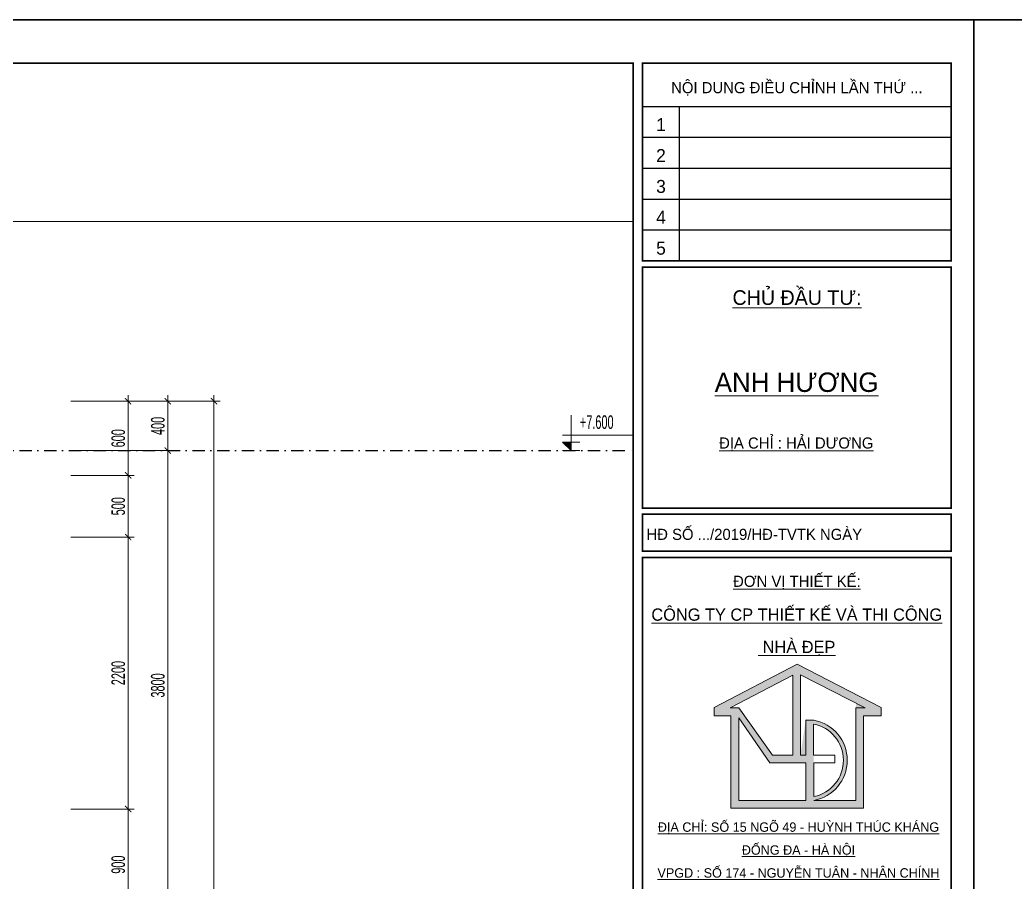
# Model space of a CAD drawing. Header units: inches. Extents: x 274208 to 641690, y -81912 to 129129.
# Drawn here: x 440399 to 448454, y 71443 to 78420 of the extents above; entities that cross this region are included whole.
import ezdxf
from ezdxf.enums import TextEntityAlignment as Align

# ---------------------------------------------------------------- set-up
doc = ezdxf.new("R2010")
doc.units = ezdxf.units.IN
doc.header["$MEASUREMENT"] = 0
doc.header["$PDMODE"] = 3
doc.linetypes.add('DASHDOT', pattern=[1, 0.5, -0.25, 0, -0.25])
for name, color, linetype, lineweight in [('03.Manh', 251, 'Continuous', 13), ('05.Text', 253, 'Continuous', 18), ('08.Dim', 156, 'Continuous', 15), ('11.Khung bo', 32, 'Continuous', 50), ('12.Khung', 36, 'Continuous', 25), ('DIM', 252, 'Continuous', 20)]:
    doc.layers.add(name, color=color, linetype=linetype, lineweight=lineweight)
doc.layers.add('text', color=7, linetype='Continuous')
doc.layers.add('TRUC', color=250, linetype='DASHDOT')
doc.layers.add('Tpl_Bound', color=1, linetype='Continuous', plot=False)
doc.styles.add('AVANT', font='')
doc.styles.add('TT5_Text Dim', font='hoatbif.shx', dxfattribs={"width": 0.6})
doc.styles.add('VnAvantH', font='')
doc.styles.get('AVANT').set_extended_font_data('.VnAvant')
doc.styles.get('VnAvantH').set_extended_font_data('.VnAvantH')
doc.dimstyles.new('TT5_Dim 1-50', dxfattribs={"dimscale": 50, "dimtxt": 2.2, "dimasz": 1, "dimexe": 1, "dimexo": 0.5, "dimgap": 0.5, "dimtad": 1, "dimdec": 0, "dimzin": 0, "dimdsep": 46, "dimtxsty": 'TT5_Text Dim', "dimblk": 'ARCHTICK', "dimcen": 0, "dimdle": 1, "dimclrd": 256, "dimclre": 256, "dimclrt": 1, "dimadec": 0, "dimazin": 0, "dimtfac": 0.015, "dimtdec": 0, "dimtix": 1, "dimtmove": 2, "dimatfit": 3, "dimldrblk": 'DOT', "dimfxl": 1, "dimtolj": 1, "dimtzin": 0, "dimlwd": -1, "dimlwe": -1, "dimarcsym": 1})

# ---------------------------------------------------------------- blocks, each defined once
blk = doc.blocks.new('100')
at = {"layer": '05.Text'}
h = blk.add_hatch(color=3, dxfattribs=at)
h.paths.add_polyline_path([(1897375, -927367), (1897375, -927501), (1897646, -927501), (1897646, -928998), (1898856, -928998), (1899794, -928998), (1899794, -927501), (1900078, -927501), (1900078, -927366), (1898717, -926668)])
h.paths.add_polyline_path([(1898772, -928138), (1898858, -927562, -0.921492), (1898987, -928872), (1899668, -928872), (1899668, -927297), (1898772, -926837)], flags=16)
h.paths.add_polyline_path([(1898646, -926846), (1898646, -928138), (1898318, -928138), (1897771, -927375), (1897631, -927375)], flags=16)
h.paths.add_polyline_path([(1898982, -927636, -0.822042), (1898987, -928808), (1898987, -928139), (1898982, -928139)], flags=16)
h.paths.add_polyline_path([(1897771, -927537), (1898273, -928265), (1898856, -928265), (1898856, -928872), (1897771, -928872)], flags=16)
for p, q in [((1898717, -926668), (1897375, -927367)), ((1900078, -927366), (1898717, -926668)), ((1898646, -926846), (1897631, -927375)), ((1898646, -926846), (1898646, -928138)), ((1899821, -927376), (1898772, -926837)), ((1898772, -926837), (1898772, -928138)), ((1897375, -927367), (1897375, -927501)), ((1900078, -927501), (1900078, -927366)), ((1897375, -927501), (1897646, -927501)), ((1897631, -927375), (1897771, -927375)), ((1897646, -927501), (1897646, -928998)), ((1897771, -927375), (1897771, -927375)), ((1897771, -927375), (1898318, -928138)), ((1899668, -928872), (1899668, -927376)), ((1899668, -927376), (1899821, -927376)), ((1899794, -928998), (1899794, -927501)), ((1899794, -927501), (1900078, -927501)), ((1897771, -927537), (1897771, -928872)), ((1898273, -928265), (1897771, -927537)), ((1898856, -928138), (1898856, -927573)), ((1898856, -928138), (1898856, -927573)), ((1898856, -927573), (1898987, -927573)), ((1898982, -927636), (1898982, -928139)), ((1898318, -928138), (1898646, -928138)), ((1898772, -928138), (1898856, -928138)), ((1898982, -928139), (1899330, -928139)), ((1899330, -928139), (1899330, -928265)), ((1898856, -928265), (1898273, -928265)), ((1898856, -928872), (1898856, -928265)), ((1899330, -928265), (1898987, -928265)), ((1898987, -928265), (1898987, -928808)), ((1897771, -928872), (1898856, -928872)), ((1898987, -928872), (1899668, -928872)), ((1897646, -928998), (1898856, -928998)), ((1898856, -928998), (1899794, -928998))]:
    blk.add_line(p, q, dxfattribs=at)
for radius, start, end in [(598, 281.4298, 79.1164), (660, 280.3316, 79.6684)]:
    blk.add_arc((1898869, -928223), radius, start, end, dxfattribs=at)
at = {"layer": '11.Khung bo', "const_width": 26.7}
for points in [[(1860913, -945240), (1860913, -916940), (1896063, -916940), (1896063, -945240)], [(1896213, -920140), (1896213, -916940), (1901213, -916940), (1901213, -920140)], [(1896213, -924140), (1901213, -924140), (1901213, -920240), (1896213, -920240)], [(1896213, -924840), (1901213, -924840), (1901213, -924240), (1896213, -924240)], [(1896213, -930771), (1901213, -930771), (1901213, -924940), (1896213, -924940)]]:
    blk.add_lwpolyline(points, close=True, dxfattribs=at)
at = {"layer": '12.Khung'}
for p, q in [((1896213, -917640), (1901213, -917640)), ((1896813, -920140), (1896813, -917640)), ((1896213, -918140), (1901213, -918140)), ((1896213, -918640), (1901213, -918640)), ((1896213, -919140), (1901213, -919140)), ((1896213, -919640), (1901213, -919640))]:
    blk.add_line(p, q, dxfattribs=at)
at = {"layer": '12.Khung', "color": 1}
blk.add_lwpolyline([(1901579, -945940), (1901579, -916240), (1859580, -916240), (1859580, -945940)], close=True, dxfattribs=at)
at = {"layer": '05.Text', "style": 'VnAvantH'}
for s, p in [('Néi dung ®iÒu chØnh lÇn thø ...', (1898713, -917329)), ('H§ sè .../2019/H§-TVTK ngµy ', (1898057, -924540))]:
    blk.add_text(s, height=180, dxfattribs=at).set_placement(p, align=Align.MIDDLE)
at = {"layer": '05.Text'}
for s, height, style, p in [('1', 210, 'AVANT', (1896513, -918040)), ('2', 210, 'AVANT', (1896513, -918540)), ('3', 210, 'AVANT', (1896513, -919040)), ('4', 210, 'AVANT', (1896513, -919540)), ('5', 210, 'AVANT', (1896513, -920040)), ('%%uChñ ®Çu t\xad:', 237.6, 'VnAvantH', (1898716, -920853)), ('%%Uanh H¦¥NG', 313.63, 'VnAvantH', (1898709, -922261)), ('%%U®Þa chØ : H¶I D¦¥NG', 180, 'VnAvantH', (1898703, -923178)), ('%%U®¬n vÞ thiÕt kÕ:', 180, 'VnAvantH', (1898713, -925416)), ('%%Uc«ng ty cp thiÕt kÕ vµ thi c«ng', 198, 'VnAvantH', (1898711, -925964)), ('%%U nhµ ®Ñp', 198, 'VnAvantH', (1898711, -926487)), ('%%U®Þa chØ: sè 15 ngâ 49 - huúnh thóc kh¸ng', 152.46, 'VnAvantH', (1898739, -929380)), ('%%U®èng ®a - hµ néi', 152.46, 'VnAvantH', (1898739, -929751)), ('%%Uvpgd : sè 174 - nguyÔn tu©n - nh©n chÝnh', 152.46, 'VnAvantH', (1898739, -930122))]:
    blk.add_text(s, height=height, dxfattribs=dict(at, style=style)).set_placement(p, align=Align.CENTER)
blk = doc.blocks.new('A$C4E7C6F34')
at = {"layer": 'DIM'}
blk.add_hatch(color=256, dxfattribs=at).paths.add_polyline_path([(-38, 0), (-38, 138), (-178, 138)])
for p, q in [((-38, 576), (-38, 0)), ((964, 248), (-178, 248)), ((-178, 138), (101, 138)), ((-178, 138), (-38, 0)), ((-178, 0), (101, 0))]:
    blk.add_line(p, q, dxfattribs=at)
at = {"layer": 'text', "style": 'TT5_Text Dim', "flags": 8}
blk.add_attdef('%%P0.000', text='', height=220, dxfattribs=at).set_placement((102, 461), align=Align.MIDDLE_LEFT)
blk = doc.blocks.new('_ARCHTICK')
at = {"color": 0, "linetype": 'ByBlock', "const_width": 0.15}
blk.add_lwpolyline([(-0.5, -0.5), (0.5, 0.5)], dxfattribs=at)
blk = doc.blocks.new('*D216')
at = {"layer": '08.Dim', "transparency": 16777216}
for p, q in [((440811.3, 75334.6), (441325, 75334.6)), ((441275, 75384.6), (441275, 74684.6)), ((440811.3, 74734.6), (441325, 74734.6))]:
    blk.add_line(p, q, dxfattribs=at)
at = {"layer": 'Defpoints', "color": 0, "transparency": 16777216}
for p in [(440786.3, 75334.6), (440786.3, 74734.6), (441275, 74734.6)]:
    blk.add_point(p, dxfattribs=at)
at = {"layer": '08.Dim', "transparency": 16777216, "xscale": 50, "yscale": 50, "zscale": 50}
for p, rotation in [((441275, 75334.6), 90), ((441275, 74734.6), 270)]:
    blk.add_blockref('_ARCHTICK', p, dxfattribs=dict(at, rotation=rotation))
at = {"layer": '08.Dim', "color": 1, "transparency": 16777216, "insert": (441195, 75034.6), "char_height": 110, "attachment_point": 5, "rotation": 90, "style": 'TT5_Text Dim'}
blk.add_mtext('\\A1;600', dxfattribs=at)
blk = doc.blocks.new('_DOT')
at = {"color": 1, "linetype": 'ByBlock'}
blk.add_line((-0.5, 0), (-1, 0), dxfattribs=at)
at = {"color": 1, "linetype": 'ByBlock', "const_width": 0.5}
blk.add_lwpolyline([(-0.25, 0, 1), (0.25, 0, 1)], format="xyb", close=True, dxfattribs=at)
blk = doc.blocks.new('*D217')
at = {"layer": '08.Dim', "transparency": 16777216}
for p, q in [((441275, 74784.6), (441275, 74184.6)), ((440811.3, 74734.6), (441325, 74734.6)), ((440811.3, 74234.6), (441325, 74234.6))]:
    blk.add_line(p, q, dxfattribs=at)
at = {"layer": 'Defpoints', "color": 0, "transparency": 16777216}
for p in [(440786.3, 74734.6), (440786.3, 74234.6), (441275, 74234.6)]:
    blk.add_point(p, dxfattribs=at)
at = {"layer": '08.Dim', "transparency": 16777216, "xscale": 50, "yscale": 50, "zscale": 50}
for p, rotation in [((441275, 74734.6), 90), ((441275, 74234.6), 270)]:
    blk.add_blockref('_ARCHTICK', p, dxfattribs=dict(at, rotation=rotation))
at = {"layer": '08.Dim', "color": 1, "transparency": 16777216, "insert": (441195, 74484.6), "char_height": 110, "attachment_point": 5, "rotation": 90, "style": 'TT5_Text Dim'}
blk.add_mtext('\\A1;500', dxfattribs=at)
blk = doc.blocks.new('*D218')
at = {"layer": '08.Dim', "transparency": 16777216}
for p, q in [((441275, 74284.6), (441275, 71984.6)), ((440811.3, 74234.6), (441325, 74234.6)), ((440811.3, 72034.6), (441325, 72034.6))]:
    blk.add_line(p, q, dxfattribs=at)
at = {"layer": 'Defpoints', "color": 0, "transparency": 16777216}
for p in [(440786.3, 74234.6), (440786.3, 72034.6), (441275, 72034.6)]:
    blk.add_point(p, dxfattribs=at)
at = {"layer": '08.Dim', "transparency": 16777216, "xscale": 50, "yscale": 50, "zscale": 50}
for p, rotation in [((441275, 74234.6), 90), ((441275, 72034.6), 270)]:
    blk.add_blockref('_ARCHTICK', p, dxfattribs=dict(at, rotation=rotation))
at = {"layer": '08.Dim', "color": 1, "transparency": 16777216, "insert": (441195, 73134.6), "char_height": 110, "attachment_point": 5, "rotation": 90, "style": 'TT5_Text Dim'}
blk.add_mtext('\\A1;2200', dxfattribs=at)
blk = doc.blocks.new('*D219')
at = {"layer": '08.Dim', "transparency": 16777216}
for p, q in [((440811.3, 72034.6), (441325, 72034.6)), ((441275, 72084.6), (441275, 71084.6)), ((440811.3, 71134.6), (441325, 71134.6))]:
    blk.add_line(p, q, dxfattribs=at)
at = {"layer": 'Defpoints', "color": 0, "transparency": 16777216}
for p in [(440786.3, 72034.6), (440786.3, 71134.6), (441275, 71134.6)]:
    blk.add_point(p, dxfattribs=at)
at = {"layer": '08.Dim', "transparency": 16777216, "xscale": 50, "yscale": 50, "zscale": 50}
for p, rotation in [((441275, 72034.6), 90), ((441275, 71134.6), 270)]:
    blk.add_blockref('_ARCHTICK', p, dxfattribs=dict(at, rotation=rotation))
at = {"layer": '08.Dim', "color": 1, "transparency": 16777216, "insert": (441195, 71584.6), "char_height": 110, "attachment_point": 5, "rotation": 90, "style": 'TT5_Text Dim'}
blk.add_mtext('\\A1;900', dxfattribs=at)
blk = doc.blocks.new('*D223')
at = {"layer": '08.Dim', "transparency": 16777216}
for p, q in [((440811.3, 75334.6), (441645.7, 75334.6)), ((441595.7, 75384.6), (441595.7, 74884.6)), ((440811.3, 74934.6), (441645.7, 74934.6))]:
    blk.add_line(p, q, dxfattribs=at)
at = {"layer": 'Defpoints', "color": 0, "transparency": 16777216}
for p in [(440786.3, 75334.6), (440786.3, 74934.6), (441595.7, 74934.6)]:
    blk.add_point(p, dxfattribs=at)
at = {"layer": '08.Dim', "transparency": 16777216, "xscale": 50, "yscale": 50, "zscale": 50}
for p, rotation in [((441595.7, 75334.6), 90), ((441595.7, 74934.6), 270)]:
    blk.add_blockref('_ARCHTICK', p, dxfattribs=dict(at, rotation=rotation))
at = {"layer": '08.Dim', "color": 1, "transparency": 16777216, "insert": (441515.7, 75134.6), "char_height": 110, "attachment_point": 5, "rotation": 90, "style": 'TT5_Text Dim'}
blk.add_mtext('\\A1;400', dxfattribs=at)
blk = doc.blocks.new('*D224')
at = {"layer": '08.Dim', "transparency": 16777216}
for p, q in [((440811.3, 74934.6), (441645.7, 74934.6)), ((441595.7, 74984.6), (441595.7, 71084.6)), ((440811.3, 71134.6), (441645.7, 71134.6))]:
    blk.add_line(p, q, dxfattribs=at)
at = {"layer": 'Defpoints', "color": 0, "transparency": 16777216}
for p in [(440786.3, 74934.6), (440786.3, 71134.6), (441595.7, 71134.6)]:
    blk.add_point(p, dxfattribs=at)
at = {"layer": '08.Dim', "transparency": 16777216, "xscale": 50, "yscale": 50, "zscale": 50}
for p, rotation in [((441595.7, 74934.6), 90), ((441595.7, 71134.6), 270)]:
    blk.add_blockref('_ARCHTICK', p, dxfattribs=dict(at, rotation=rotation))
at = {"layer": '08.Dim', "color": 1, "transparency": 16777216, "insert": (441515.7, 73034.6), "char_height": 110, "attachment_point": 5, "rotation": 90, "style": 'TT5_Text Dim'}
blk.add_mtext('\\A1;3800', dxfattribs=at)
blk = doc.blocks.new('*D227')
at = {"layer": '08.Dim', "transparency": 16777216}
for p, q in [((440811.3, 75334.6), (442019.6, 75334.6)), ((441969.6, 75384.6), (441969.6, 66834.6)), ((440811.3, 66884.6), (442019.6, 66884.6))]:
    blk.add_line(p, q, dxfattribs=at)
at = {"layer": 'Defpoints', "color": 0, "transparency": 16777216}
for p in [(440786.3, 75334.6), (440786.3, 66884.6), (441969.6, 66884.6)]:
    blk.add_point(p, dxfattribs=at)
at = {"layer": '08.Dim', "transparency": 16777216, "xscale": 50, "yscale": 50, "zscale": 50}
for p, rotation in [((441969.6, 75334.6), 90), ((441969.6, 66884.6), 270)]:
    blk.add_blockref('_ARCHTICK', p, dxfattribs=dict(at, rotation=rotation))
at = {"layer": '08.Dim', "color": 1, "transparency": 16777216, "insert": (441889.6, 71109.6), "char_height": 110, "attachment_point": 5, "rotation": 90, "style": 'TT5_Text Dim'}
blk.add_mtext('\\A1;8450', dxfattribs=at)

msp = doc.modelspace()

# ---------------------------------------------------------------- linework, layer by layer
at = {"layer": '03.Manh'}
msp.add_lwpolyline([(427788, 76788.5), (445362.8, 76788.5)], dxfattribs=at)
at = {"layer": 'Tpl_Bound', "color": 1}
for points in [[(427121.3, 63570.3), (427121.3, 78420.2), (448121.1, 78420.2), (448121.1, 63570.3)], [(448121.1, 63570.3), (448121.1, 78420.2), (469120.9, 78420.2), (469120.9, 63570.3)]]:
    msp.add_lwpolyline(points, close=True, dxfattribs=at)
at = {"layer": 'TRUC', "ltscale": 200}
msp.add_lwpolyline([(427788, 74934.6), (445362.8, 74934.6)], dxfattribs=at)

# ---------------------------------------------------------------- block references
at = {"layer": '05.Text', "xscale": 0.5, "yscale": 0.5, "zscale": 0.5}
for p in [(-502668.5, 536540.2), (-481668.7, 536540.2)]:
    msp.add_blockref('100', p, dxfattribs=at)
at = {"layer": '08.Dim'}
ref = msp.add_blockref('A$C4E7C6F34', (444880.7, 74934.6), dxfattribs=dict(at, xscale=0.5, yscale=0.5, zscale=0.5))
ref.add_attrib('%%P0.000', '+7.600', dxfattribs={"layer": 'text', "height": 110, "style": 'TT5_Text Dim', "width": 0.6, "flags": 8}).set_placement((444931.9, 75165.2), align=Align.MIDDLE_LEFT)

# ---------------------------------------------------------------- dimensions: what is measured, and where the dimension line sits
for base, p1, p2, picture, middle in [((441275, 74734.6), (440786.3, 75334.6), (440786.3, 74734.6), '*D216', (441195, 75034.6)), ((441595.7, 74934.6), (440786.3, 75334.6), (440786.3, 74934.6), '*D223', (441515.7, 75134.6)), ((441969.6, 66884.6), (440786.3, 75334.6), (440786.3, 66884.6), '*D227', (441889.6, 71109.6)), ((441595.7, 71134.6), (440786.3, 74934.6), (440786.3, 71134.6), '*D224', (441515.7, 73034.6)), ((441275, 74234.6), (440786.3, 74734.6), (440786.3, 74234.6), '*D217', (441195, 74484.6)), ((441275, 72034.6), (440786.3, 74234.6), (440786.3, 72034.6), '*D218', (441195, 73134.6)), ((441275, 71134.6), (440786.3, 72034.6), (440786.3, 71134.6), '*D219', (441195, 71584.6))]:
    dim = msp.add_linear_dim(base=base, p1=p1, p2=p2, angle=90, dimstyle='TT5_Dim 1-50', dxfattribs=at)
    dim.commit()
    dim.dimension.update_dxf_attribs({"geometry": picture, "text_midpoint": middle})

doc.saveas('drawing.dxf')
